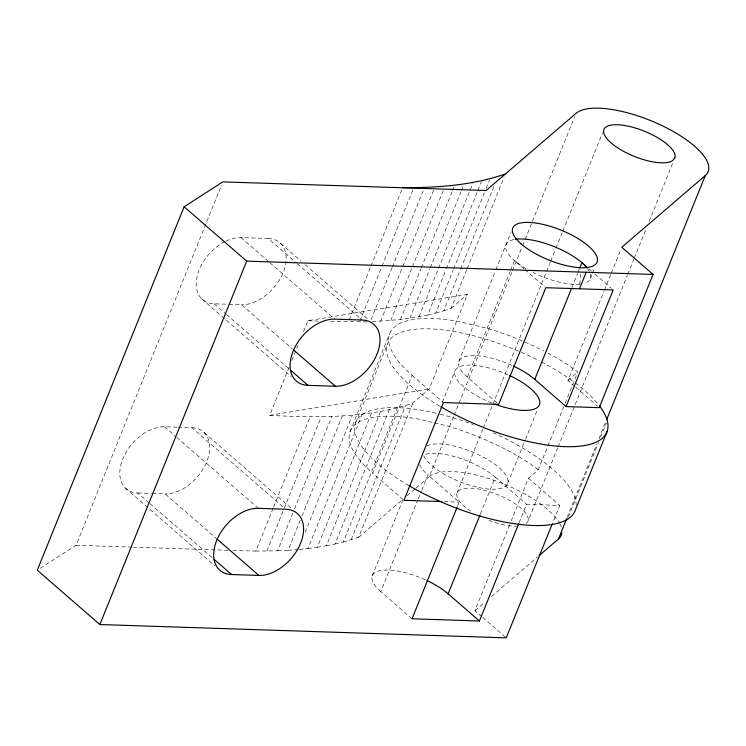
<?xml version="1.0" encoding="UTF-8"?>
<svg xmlns="http://www.w3.org/2000/svg" width="746" height="746" viewBox="0 0 746 746"><rect width="100%" height="100%" fill="white"/><g stroke="black" fill="none" stroke-linecap="round" stroke-linejoin="round"><path stroke-width="0.56" stroke-dasharray="3.73 2.8" d="M579.81 284.366L580.584 273.269M372.496 321.685L400.443 319.53L427.682 315.129L445.884 269.931M446.313 268.858L477.505 191.386M477.944 190.314L481.403 181.707M40.209 568.312L76.036 545.289L221.553 185.12M303.585 331.476L307.93 320.724L467.434 294.353L429.211 388.955L412.93 402.933L405.637 405.507C361.568 418.217 315.082 417.825 269.716 415.326L289.252 366.948M291.863 360.505L297.943 345.454M232.845 550.417L255.831 551.052L273.213 508.045M273.642 506.963L310.131 416.65M349.221 319.903L370.51 267.217M370.939 266.135L401.786 189.801M359.898 321.004L381.607 267.236M382.036 266.154L412.855 189.801M255.831 551.052L277.661 550.8L292.833 513.145M294.567 508.847L331.867 416.324M371.051 319.652L391.902 268.038M392.34 266.965L423.178 190.622M277.661 550.8L288.087 550.296L300.246 520.176M301.981 515.878L342.349 415.858M380.619 321.302L402.336 267.534M402.775 266.462L433.613 190.118M305.133 532.336L352.466 415.121M390.717 320.547L411.997 267.861M412.435 266.779L443.273 190.435M350.042 431.692L389.533 333.947M355.553 422.907L387.407 344.074M299.267 549.429L307.939 548.534L362.23 414.123M400.443 319.53L420.875 268.998M421.303 267.917L452.16 191.582M452.589 190.51L454.333 186.211M307.939 548.534L317.33 547.284L371.629 412.874M409.89 318.309L429.864 268.84M430.293 267.758L461.121 191.405M461.55 190.333L463.294 186.024M317.33 547.284L326.366 545.783L380.665 411.372M418.954 316.826L472.75 183.451M326.366 545.783L335.019 544.03L389.319 409.629M335.019 544.03L343.281 542.044L397.478 407.568M427.682 315.129L435.795 313.04L453.176 270.033M453.615 268.952L484.462 192.617M486.196 188.318L489.674 179.711M403.073 499.559L372.655 473.132L412.156 375.378A120.05 42.634 22 0 1 457.624 321.284L485.944 327.96A120.05 42.634 22 0 1 543.685 350.909M435.795 313.04L443.767 310.858L460.245 269.987M460.683 268.905L494.076 186.08M343.281 542.044L358.63 537.334L412.93 402.933M443.767 310.858L451.153 308.331L466.791 269.623M467.229 268.551L504.156 177.156M372.198 575.912L402.747 500.296M442.359 402.271L455.004 370.958M458.827 361.493L495.493 270.751M495.931 269.67L510.982 232.407M412.044 618.788L380.768 591.606L417.863 499.783M418.301 498.701L421.359 491.138M421.788 490.066L427.906 474.941A45.478 16.151 22 0 1 419.672 464.599M496.939 402.859L467.397 377.187L510.171 271.32M510.609 270.248L514.535 260.522L524.093 268.83M416.016 488.07L429.258 476.703L453.652 416.315M454.09 415.242L512.036 271.814M512.474 270.742L522.06 247.019M522.489 245.938L524.671 240.548M525.109 239.466L574.774 116.535M457.018 493.078L482.718 429.454M483.156 428.381L492.304 405.731M492.742 404.658L550.25 262.312M550.688 261.231L555.481 249.369M555.919 248.297L562.447 232.118M562.885 231.046L602.535 132.909M457.438 506.441L459.182 502.123L427.906 474.941M480.433 513.873L495.279 477.142A45.478 16.151 22 0 0 424.614 454.687M571.865 287.574L577.544 273.53M577.973 272.449L579.288 269.213M507.662 483.38L525.119 440.187M525.548 439.105L537.763 408.864M590.468 278.426L592.147 274.286M592.557 273.25L594.655 268.075M481.907 616.709L474.95 610.666L510.628 522.377M511.057 521.295L528.457 478.233L538.276 469.803L564.75 404.276M574.905 386.521L567.948 380.479L603.98 291.304M604.419 290.231L610.927 274.118M611.356 273.045L620.905 249.406M565.179 403.204L577.768 372.049L569.17 365.624A120.05 42.634 22 0 0 545.755 351.981M519.141 522.694L526.555 504.324L559.742 505.415L552.777 522.638M526.21 523.431L528 521.305L557.626 447.973M558.064 446.891L627.339 275.433M627.768 274.36L633.867 259.263M634.305 258.181L646.502 227.987M649.123 221.515L673.517 161.127M567.174 517.407L596.8 444.084M598.973 438.685L605.948 421.434M568.415 516.913L598.469 442.509M600.651 437.119L606.312 423.103M266.9 551.052L283.89 509.154M284.319 508.073L321.34 416.753M351.161 539.806L405.637 405.507M451.153 308.331L467.434 294.353M358.63 537.334L402.775 499.438M407.185 495.652L415.13 488.835M567.948 380.479L577.768 372.049M474.95 610.666L484.62 602.367M491.651 596.324L537.362 557.085M269.716 415.326L429.211 388.955M288.087 550.296L298.186 549.541M366.967 321.89L328.716 321.405M225.991 241.061A38.195 24.851 -49 0 1 240.921 237.582L268.252 238.478L296.321 262.872M224.984 241.555A38.195 24.851 -49 0 0 196.748 278.37A38.195 24.851 -49 0 0 214.167 303.799L227.838 304.247M228.975 304.284L241.499 304.694L292.367 348.904M307.93 320.724L319.484 321.106M149.135 502.897L137.73 492.994A38.195 24.851 -49 0 1 122.81 458.958A38.195 24.851 -49 0 1 164.484 426.777L177.007 427.188M178.145 427.225L191.815 427.672L284.785 508.455M444.224 501.629L459.182 502.123M137.73 492.994L151.391 493.442M152.538 493.479L165.062 493.889L215.93 538.09M76.036 545.289L131.79 547.107M132.947 547.154L228.201 550.268M432.223 422.348L418.133 419.028A120.05 42.634 22 0 0 372.655 473.132M434.405 422.87L446.453 425.705A120.05 42.634 22 0 1 529.679 463.378L538.276 469.803M588.855 268.765L591.466 271.031M594.935 274.052L611.45 288.404M524.96 269.586L544.944 286.949M575.772 387.277L597.499 406.15M280.608 243.382L300.778 260.904M305.17 264.718L367.442 318.831M297.197 263.627L362.099 320.025M412.156 375.378L443.432 402.56M528.457 478.233L559.742 505.415M240.921 237.582L268.989 261.977M269.865 262.732L334.767 319.129M495.279 477.142L526.555 504.324M214.167 303.799L225.572 313.712M226.448 314.467L288.721 368.58M201.812 298.904L291.276 376.637M482.774 617.455L506.236 637.849M204.171 432.568L290.996 508.026M164.484 426.777L175.888 436.68M176.765 437.445L258.33 508.324M150.011 503.662L212.284 557.775M125.375 488.089L214.839 565.832M429.258 476.703A72.763 25.84 22 0 1 495.437 480.816A72.763 25.84 22 0 1 559.397 522.955M559.864 523.813A72.763 25.84 22 0 1 561.477 527.795M517.91 526.172A38.195 13.568 22 0 1 489.012 520.391M470.847 511.224A38.195 13.568 22 0 1 478.68 489.05A38.195 13.568 22 0 1 528 521.305M191.815 427.672A38.195 24.851 -49 0 1 206.735 461.709A38.195 24.851 -49 0 1 165.062 493.889M268.252 238.478A38.195 24.851 -49 0 1 283.172 272.514A38.195 24.851 -49 0 1 241.499 304.694M590.422 273.903A45.478 16.151 22 0 1 584.23 283.293M580.099 284.086A45.478 16.151 22 0 1 533.017 272.467M526.107 268.709A45.478 16.151 22 0 1 514.32 239.457M587.503 268.551A45.478 16.151 22 0 1 589.312 271.311M467.397 377.187A45.478 16.151 22 0 1 465.709 356.448A45.478 16.151 22 0 1 512.427 365.605M380.768 591.606A45.478 16.151 22 0 1 379.08 570.867A45.478 16.151 22 0 1 425.798 580.015M426.731 445.977A45.478 16.151 22 0 1 494.952 464.385A45.478 16.151 22 0 1 484.686 488.621A45.478 16.151 22 0 1 423.206 454.295M408.92 485.59A118.232 41.981 22 0 1 355.87 422.087A118.232 41.981 22 0 1 439.133 413.946M440.261 414.226A118.232 41.981 22 0 1 473.039 424.502M493.115 432.764A118.232 41.981 22 0 1 576.154 505.247M491.875 402.989A45.478 16.151 22 0 1 455.498 369.913A45.478 16.151 22 0 1 508.604 375.061M439.767 406.169A118.232 41.981 22 0 1 398.383 333.359A118.232 41.981 22 0 1 539.218 360.784M541.335 361.885A118.232 41.981 22 0 1 574.299 382.204M575.25 382.903A118.232 41.981 22 0 1 598.805 404.994"/><path stroke-width="1.12" d="M606.815 419.28L705.287 175.571A72.763 25.84 22 0 0 662.392 125.804A72.763 25.84 22 0 0 576.08 113.299L486.15 190.5L222.858 181.884L184.122 206.773L37.3 570.177L99.861 624.542L506.236 637.849L552.348 523.72M99.861 624.542L246.693 261.137L653.058 274.444L599.234 407.661L566.046 406.579L534.77 379.397A45.478 16.151 22 0 0 513.407 366.053M457 507.522L412.044 618.788L479.417 620.998L518.703 523.767M479.417 620.998L448.141 593.807L479.995 514.954M534.77 379.397L571.427 288.655M579.726 268.131L581.908 262.723L586.253 266.499M579.502 288.805L586.188 272.253M566.046 406.579L613.184 289.914L545.811 287.704L498.682 404.369L443.432 402.56L403.94 500.314L441.921 501.554M539.116 555.574L558.456 538.976L566.736 518.489M607.113 431.421L575.269 510.255A118.232 41.981 22 0 1 408.92 485.59M705.287 175.571L621.782 247.262L653.058 274.444M505.452 173.93C472.526 185.344 437.277 187.843 402.654 187.647M308.014 385.346L335.346 386.241A38.195 24.851 -49 0 0 377.019 354.061A38.195 24.851 -49 0 0 362.099 320.025L334.767 319.129A38.195 24.851 -49 0 0 293.094 351.319A38.195 24.851 -49 0 0 308.014 385.346L290.474 370.109M231.577 574.541L258.909 575.436A38.195 24.851 -49 0 0 300.582 543.256A38.195 24.851 -49 0 0 285.662 509.22L258.33 508.324A38.195 24.851 -49 0 0 216.657 540.505A38.195 24.851 -49 0 0 231.577 574.541L214.037 559.295M184.122 206.773L246.693 261.137M293.243 349.66L335.346 386.241M216.806 538.854L258.909 575.436M561.878 533.092A72.763 25.84 22 0 1 558.456 538.976M515.299 239.298A45.478 16.151 22 0 1 586.869 267.749M426.777 580.472A45.478 16.151 22 0 1 448.141 593.807M509.583 375.518A45.478 16.151 22 0 1 539.209 405.255A45.478 16.151 22 0 1 494.887 404.145M599.402 405.768A118.232 41.981 22 0 1 569.963 446.714A118.232 41.981 22 0 1 440.774 406.766M674.822 157.9L672.444 160.726A38.195 13.568 22 0 1 613.053 144.519A38.195 13.568 22 0 1 628.43 126.223A38.195 13.568 22 0 1 674.822 157.9M521.221 243.97A45.478 16.151 22 0 0 594.329 265.24A45.478 16.151 22 0 0 549.177 226.001A45.478 16.151 22 0 0 521.221 243.97"/></g></svg>
